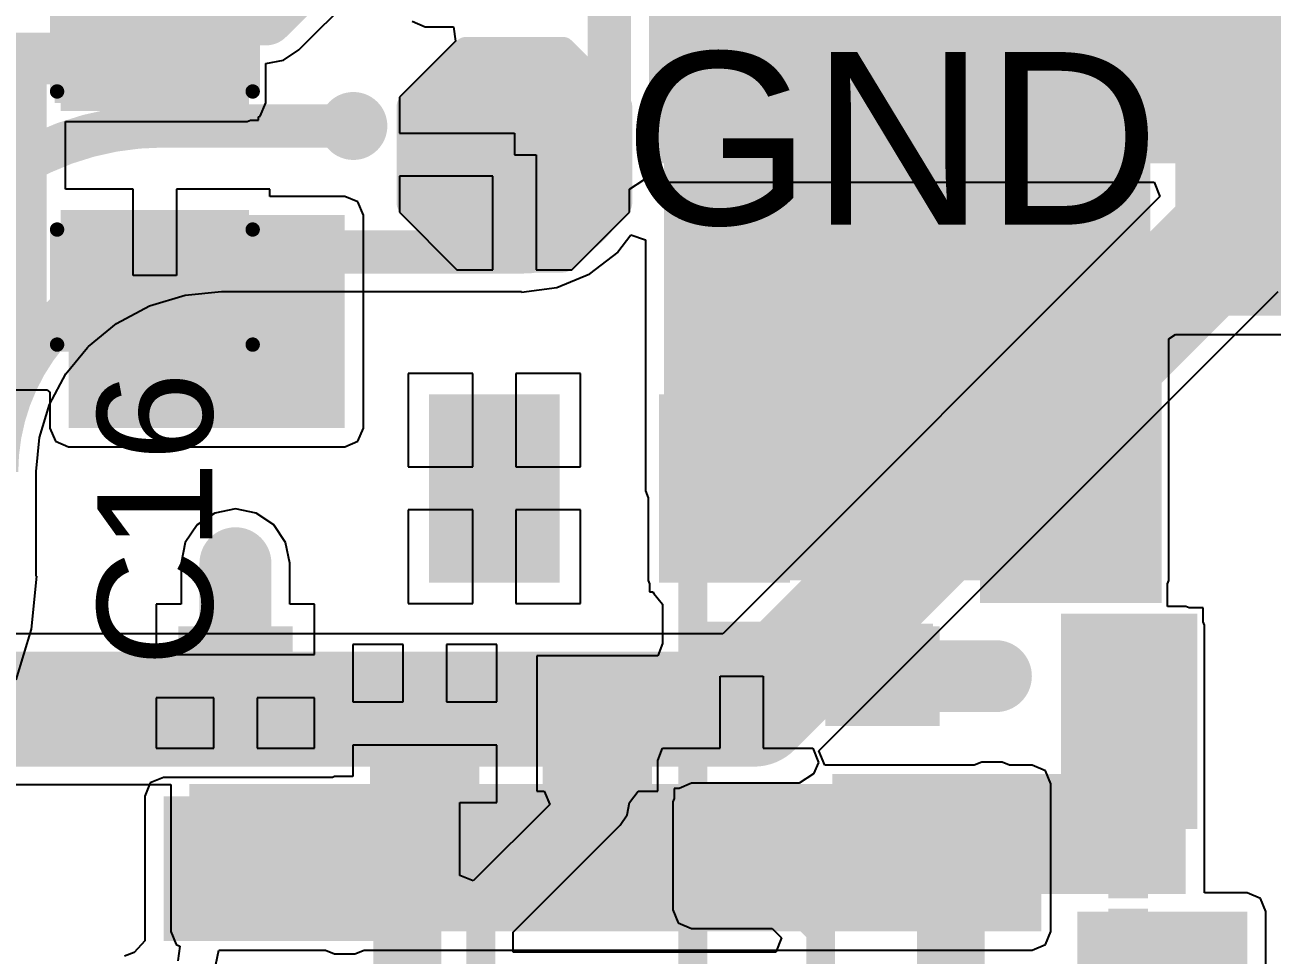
# Model space of a CAD drawing. Header units: millimetres. Extents: x -0.86 to 3.12, y -2.15 to 0.92.
# Drawn here: x 0.8611 to 1.2947, y -1.8283 to -1.5049 of the extents above; entities that cross this region are included whole.
import ezdxf

# ---------------------------------------------------------------- set-up
doc = ezdxf.new("R2010")
doc.units = ezdxf.units.MM
doc.header["$MEASUREMENT"] = 0
for name, color, linetype in [('BottomLayer', 5, 'Continuous'), ('BottomPaste', 16, 'Continuous'), ('BottomSolder', 6, 'Continuous'), ('Mechanical1', 6, 'Continuous'), ('Mechanical2', 216, 'Continuous'), ('TopLayer', 1, 'Continuous'), ('TopOverlay', 2, 'Continuous'), ('TopPaste', 8, 'Continuous'), ('TopSolder', 216, 'Continuous'), ('ViaHoleLayer', 16, 'Continuous')]:
    doc.layers.add(name, color=color, linetype=linetype)
doc.styles.add('Arial', font='', dxfattribs={"height": 0.2})
doc.styles.get('Arial').set_extended_font_data('Arial')

# ---------------------------------------------------------------- blocks, each defined once
blk = doc.blocks.new('C___0805_17')
at = {"layer": 'TopLayer'}
for points in [[(-0.06, 0.03), (-0.02, 0.03), (-0.02, -0.03), (-0.06, -0.03)], [(0.02, 0.03), (0.06, 0.03), (0.06, -0.03), (0.02, -0.03)]]:
    blk.add_hatch(color=1, dxfattribs=at).paths.add_polyline_path(points)
at = {"layer": 'TopPaste'}
for points in [[(-0.06, 0.03), (-0.02, 0.03), (-0.02, -0.03), (-0.06, -0.03)], [(0.02, 0.03), (0.06, 0.03), (0.06, -0.03), (0.02, -0.03)]]:
    blk.add_hatch(color=8, dxfattribs=at).paths.add_polyline_path(points)
at = {"layer": 'TopSolder'}
for points in [[(-0.0627559, 0.0327559), (-0.0172441, 0.0327559), (-0.0172441, -0.0327559), (-0.0627559, -0.0327559)], [(0.0172441, 0.0327559), (0.0627559, 0.0327559), (0.0627559, -0.0327559), (0.0172441, -0.0327559)]]:
    blk.add_hatch(color=216, dxfattribs=at).paths.add_polyline_path(points)
at = {"layer": 'TopOverlay', "const_width": 0.005}
for points in [[(-0.064, 0.034), (-0.024, 0.034)], [(-0.064, 0.034), (-0.064, -0.034)], [(0.024, 0.034), (0.064, 0.034)], [(0.064, 0.034), (0.064, -0.034)], [(-0.064, -0.034), (-0.024, -0.034)], [(0.024, -0.034), (0.064, -0.034)]]:
    blk.add_lwpolyline(points, dxfattribs=at)
at = {"layer": 'TopOverlay', "const_width": 0.0025}
for points in [[(-0.06525, 0.034, 1), (-0.06275, 0.034, 1)], [(-0.06525, 0.034, 1), (-0.06275, 0.034, 1)], [(-0.02525, 0.034, 1), (-0.02275, 0.034, 1)], [(0.02275, 0.034, 1), (0.02525, 0.034, 1)], [(0.06275, 0.034, 1), (0.06525, 0.034, 1)], [(0.06275, 0.034, 1), (0.06525, 0.034, 1)], [(-0.06525, -0.034, 1), (-0.06275, -0.034, 1)], [(-0.06525, -0.034, 1), (-0.06275, -0.034, 1)], [(-0.02525, -0.034, 1), (-0.02275, -0.034, 1)], [(0.02275, -0.034, 1), (0.02525, -0.034, 1)], [(0.06275, -0.034, 1), (0.06525, -0.034, 1)], [(0.06275, -0.034, 1), (0.06525, -0.034, 1)]]:
    blk.add_lwpolyline(points, format="xyb", close=True, dxfattribs=at)
blk = doc.blocks.new('C___0805_B_23')
at = {"layer": 'BottomLayer'}
for points in [[(-0.06, 0.03), (-0.02, 0.03), (-0.02, -0.03), (-0.06, -0.03)], [(0.02, 0.03), (0.06, 0.03), (0.06, -0.03), (0.02, -0.03)]]:
    blk.add_hatch(color=5, dxfattribs=at).paths.add_polyline_path(points)
at = {"layer": 'BottomPaste'}
for points in [[(-0.06, 0.03), (-0.02, 0.03), (-0.02, -0.03), (-0.06, -0.03)], [(0.02, 0.03), (0.06, 0.03), (0.06, -0.03), (0.02, -0.03)]]:
    blk.add_hatch(color=16, dxfattribs=at).paths.add_polyline_path(points)
at = {"layer": 'BottomSolder'}
for points in [[(-0.0627559, 0.0327559), (-0.0172441, 0.0327559), (-0.0172441, -0.0327559), (-0.0627559, -0.0327559)], [(0.0172441, 0.0327559), (0.0627559, 0.0327559), (0.0627559, -0.0327559), (0.0172441, -0.0327559)]]:
    blk.add_hatch(color=6, dxfattribs=at).paths.add_polyline_path(points)
blk = doc.blocks.new('C___0603_B_24')
at = {"layer": 'BottomLayer'}
for points in [[(-0.045, -0.0175), (-0.045, 0.0175), (-0.015, 0.0175), (-0.015, -0.0175)], [(0.015, -0.0175), (0.015, 0.0175), (0.045, 0.0175), (0.045, -0.0175)]]:
    blk.add_hatch(color=5, dxfattribs=at).paths.add_polyline_path(points)
at = {"layer": 'BottomPaste'}
for points in [[(-0.045, -0.0175), (-0.045, 0.0175), (-0.015, 0.0175), (-0.015, -0.0175)], [(0.015, -0.0175), (0.015, 0.0175), (0.045, 0.0175), (0.045, -0.0175)]]:
    blk.add_hatch(color=16, dxfattribs=at).paths.add_polyline_path(points)
at = {"layer": 'BottomSolder'}
for points in [[(-0.0473622, -0.0198622), (-0.0473622, 0.0198622), (-0.0126378, 0.0198622), (-0.0126378, -0.0198622)], [(0.0126378, -0.0198622), (0.0126378, 0.0198622), (0.0473622, 0.0198622), (0.0473622, -0.0198622)]]:
    blk.add_hatch(color=6, dxfattribs=at).paths.add_polyline_path(points)
blk = doc.blocks.new('R___0603_B_58')
at = {"layer": 'BottomLayer'}
for points in [[(-0.0449998, -0.0175), (-0.0449998, 0.0175), (-0.0149998, 0.0175), (-0.0149998, -0.0175)], [(0.0149998, -0.0175), (0.0149998, 0.0175), (0.0449998, 0.0175), (0.0449998, -0.0175)]]:
    blk.add_hatch(color=5, dxfattribs=at).paths.add_polyline_path(points)
at = {"layer": 'BottomPaste'}
for points in [[(-0.0449998, -0.0175), (-0.0449998, 0.0175), (-0.0149998, 0.0175), (-0.0149998, -0.0175)], [(0.0149998, -0.0175), (0.0149998, 0.0175), (0.0449998, 0.0175), (0.0449998, -0.0175)]]:
    blk.add_hatch(color=16, dxfattribs=at).paths.add_polyline_path(points)
at = {"layer": 'BottomSolder'}
for points in [[(-0.0489998, -0.0215), (-0.0489998, 0.0215), (-0.0109998, 0.0215), (-0.0109998, -0.0215)], [(0.0109998, -0.0215), (0.0109998, 0.0215), (0.0489998, 0.0215), (0.0489998, -0.0215)]]:
    blk.add_hatch(color=6, dxfattribs=at).paths.add_polyline_path(points)
blk = doc.blocks.new('R___0603_B_69')
at = {"layer": 'BottomLayer'}
for points in [[(-0.0449999, -0.0175001), (-0.0449999, 0.0174999), (-0.0149999, 0.0174999), (-0.0149999, -0.0175001)], [(0.0149999, -0.0174999), (0.0149999, 0.0175001), (0.0449999, 0.0175001), (0.0449999, -0.0174999)]]:
    blk.add_hatch(color=5, dxfattribs=at).paths.add_polyline_path(points)
at = {"layer": 'BottomPaste'}
for points in [[(-0.0449999, -0.0175001), (-0.0449999, 0.0174999), (-0.0149999, 0.0174999), (-0.0149999, -0.0175001)], [(0.0149999, -0.0174999), (0.0149999, 0.0175001), (0.0449999, 0.0175001), (0.0449999, -0.0174999)]]:
    blk.add_hatch(color=16, dxfattribs=at).paths.add_polyline_path(points)
at = {"layer": 'BottomSolder'}
for points in [[(-0.0489999, -0.0215001), (-0.0489999, 0.0214999), (-0.0109999, 0.0214999), (-0.0109999, -0.0215001)], [(0.0109999, -0.0214999), (0.0109999, 0.0215001), (0.0489999, 0.0215001), (0.0489999, -0.0214999)]]:
    blk.add_hatch(color=6, dxfattribs=at).paths.add_polyline_path(points)
blk = doc.blocks.new('DSN0603_2_B_71')
at = {"layer": 'BottomLayer'}
for points in [[(-0.0118109, 0.0047244), (-0.0039369, 0.0047244), (-0.0039369, -0.0047244), (-0.0118109, -0.0047244)], [(0.0039369, 0.0047244), (0.0118109, 0.0047244), (0.0118109, -0.0047244), (0.0039369, -0.0047244)]]:
    blk.add_hatch(color=5, dxfattribs=at).paths.add_polyline_path(points)
at = {"layer": 'BottomPaste'}
for points in [[(-0.0118109, 0.0047244), (-0.0039369, 0.0047244), (-0.0039369, -0.0047244), (-0.0118109, -0.0047244)], [(0.0039369, 0.0047244), (0.0118109, 0.0047244), (0.0118109, -0.0047244), (0.0039369, -0.0047244)]]:
    blk.add_hatch(color=16, dxfattribs=at).paths.add_polyline_path(points)
at = {"layer": 'BottomSolder'}
for points in [[(-0.0139763, 0.0068898), (-0.0017715, 0.0068898), (-0.0017715, -0.0068898), (-0.0139763, -0.0068898)], [(0.0017715, 0.0068898), (0.0139763, 0.0068898), (0.0139763, -0.0068898), (0.0017715, -0.0068898)]]:
    blk.add_hatch(color=6, dxfattribs=at).paths.add_polyline_path(points)
blk = doc.blocks.new('T__________94')
at = {"layer": 'TopLayer'}
blk.add_hatch(color=1, dxfattribs=at).paths.add_polyline_path([(0.015, 0.03), (-0.015, 0.03), (-0.03, 0.015), (-0.03, -0.015), (-0.015, -0.03), (0.015, -0.03), (0.03, -0.015), (0.03, 0.015)])
at = {"layer": 'TopPaste'}
blk.add_hatch(color=8, dxfattribs=at).paths.add_polyline_path([(0.015, 0.03), (-0.015, 0.03), (-0.03, 0.015), (-0.03, -0.015), (-0.015, -0.03), (0.015, -0.03), (0.03, -0.015), (0.03, 0.015)])
at = {"layer": 'TopSolder'}
blk.add_hatch(color=216, dxfattribs=at).paths.add_polyline_path([(0.017, 0.034), (-0.017, 0.034), (-0.034, 0.017), (-0.034, -0.017), (-0.017, -0.034), (0.017, -0.034), (0.034, -0.017), (0.034, 0.017)])
at = {"layer": 'TopOverlay', "const_width": 0.007874}
for points in [[(-0.037, 0.017), (-0.017, 0.037)], [(0.017, 0.037), (-0.017, 0.037)], [(0.017, 0.037), (-0.017, 0.037)], [(0.037, 0.017), (0.017, 0.037)], [(-0.037, -0.017), (-0.037, 0.017)], [(0.037, -0.017), (0.037, 0.017)], [(-0.017, -0.037), (-0.037, -0.017)], [(0.017, -0.037), (0.037, -0.017)], [(0.017, -0.037), (-0.017, -0.037)], [(0.017, -0.037), (-0.017, -0.037)]]:
    blk.add_lwpolyline(points, dxfattribs=at)
at = {"layer": 'TopOverlay', "const_width": 0.003937}
for points in [[(-0.0189685, 0.037, 1), (-0.0150315, 0.037, 1)], [(-0.0189685, 0.037, 1), (-0.0150315, 0.037, 1)], [(-0.0189685, 0.037, 1), (-0.0150315, 0.037, 1)], [(0.0150315, 0.037, 1), (0.0189685, 0.037, 1)], [(0.0150315, 0.037, 1), (0.0189685, 0.037, 1)], [(0.0150315, 0.037, 1), (0.0189685, 0.037, 1)], [(-0.0389685, 0.017, 1), (-0.0350315, 0.017, 1)], [(-0.0389685, 0.017, 1), (-0.0350315, 0.017, 1)], [(0.0350315, 0.017, 1), (0.0389685, 0.017, 1)], [(0.0350315, 0.017, 1), (0.0389685, 0.017, 1)], [(-0.0389685, -0.017, 1), (-0.0350315, -0.017, 1)], [(-0.0389685, -0.017, 1), (-0.0350315, -0.017, 1)], [(0.0350315, -0.017, 1), (0.0389685, -0.017, 1)], [(0.0350315, -0.017, 1), (0.0389685, -0.017, 1)], [(-0.0189685, -0.037, 1), (-0.0150315, -0.037, 1)], [(-0.0189685, -0.037, 1), (-0.0150315, -0.037, 1)], [(-0.0189685, -0.037, 1), (-0.0150315, -0.037, 1)], [(0.0150315, -0.037, 1), (0.0189685, -0.037, 1)], [(0.0150315, -0.037, 1), (0.0189685, -0.037, 1)], [(0.0150315, -0.037, 1), (0.0189685, -0.037, 1)]]:
    blk.add_lwpolyline(points, format="xyb", close=True, dxfattribs=at)
blk = doc.blocks.new('IND_1206_B_100')
at = {"layer": 'BottomLayer'}
for points in [[(-0.08110235, 0.03582685), (-0.02598425, 0.03582685), (-0.02598425, -0.03582665), (-0.08110235, -0.03582665)], [(0.02598425, 0.03582665), (0.08110235, 0.03582665), (0.08110235, -0.03582685), (0.02598425, -0.03582685)]]:
    blk.add_hatch(color=5, dxfattribs=at).paths.add_polyline_path(points)
at = {"layer": 'BottomPaste'}
for points in [[(-0.08110235, 0.03582685), (-0.02598425, 0.03582685), (-0.02598425, -0.03582665), (-0.08110235, -0.03582665)], [(0.02598425, 0.03582665), (0.08110235, 0.03582665), (0.08110235, -0.03582685), (0.02598425, -0.03582685)]]:
    blk.add_hatch(color=16, dxfattribs=at).paths.add_polyline_path(points)
at = {"layer": 'BottomSolder'}
for points in [[(-0.08510235, 0.03982685), (-0.02198425, 0.03982685), (-0.02198425, -0.03982665), (-0.08510235, -0.03982665)], [(0.02198425, 0.03982665), (0.08510235, 0.03982665), (0.08510235, -0.03982685), (0.02198425, -0.03982685)]]:
    blk.add_hatch(color=6, dxfattribs=at).paths.add_polyline_path(points)
blk = doc.blocks.new('F____0805_B_101')
at = {"layer": 'BottomLayer'}
for points in [[(-0.02362195, -0.03346455), (-0.06299205, -0.03346455), (-0.06299205, 0.03346455), (-0.02362195, 0.03346455)], [(0.06299235, -0.03346445), (0.02362225, -0.03346445), (0.02362225, 0.03346465), (0.06299235, 0.03346465)]]:
    blk.add_hatch(color=5, dxfattribs=at).paths.add_polyline_path(points)
at = {"layer": 'BottomPaste'}
for points in [[(-0.02362195, -0.03346455), (-0.06299205, -0.03346455), (-0.06299205, 0.03346455), (-0.02362195, 0.03346455)], [(0.06299235, -0.03346445), (0.02362225, -0.03346445), (0.02362225, 0.03346465), (0.06299235, 0.03346465)]]:
    blk.add_hatch(color=16, dxfattribs=at).paths.add_polyline_path(points)
at = {"layer": 'BottomSolder'}
for points in [[(-0.01962195000000001, -0.03746455), (-0.06699205, -0.03746455), (-0.06699205, 0.03746455), (-0.01962195, 0.03746455)], [(0.06699235, -0.03746445), (0.01962224999999999, -0.03746445), (0.01962225, 0.03746465), (0.06699235, 0.03746465)]]:
    blk.add_hatch(color=6, dxfattribs=at).paths.add_polyline_path(points)
blk = doc.blocks.new('C___0603_B_120')
at = {"layer": 'BottomLayer'}
for points in [[(-0.0449999, -0.0174999), (-0.0449999, 0.0175001), (-0.0149999, 0.0175001), (-0.0149999, -0.0174999)], [(0.0149999, -0.0175001), (0.0149999, 0.0174999), (0.0449999, 0.0174999), (0.0449999, -0.0175001)]]:
    blk.add_hatch(color=5, dxfattribs=at).paths.add_polyline_path(points)
at = {"layer": 'BottomPaste'}
for points in [[(-0.0449999, -0.0174999), (-0.0449999, 0.0175001), (-0.0149999, 0.0175001), (-0.0149999, -0.0174999)], [(0.0149999, -0.0175001), (0.0149999, 0.0174999), (0.0449999, 0.0174999), (0.0449999, -0.0175001)]]:
    blk.add_hatch(color=16, dxfattribs=at).paths.add_polyline_path(points)
at = {"layer": 'BottomSolder'}
for points in [[(-0.0473621, -0.0198621), (-0.0473621, 0.0198623), (-0.0126377, 0.0198623), (-0.0126377, -0.0198621)], [(0.0126377, -0.0198623), (0.0126377, 0.0198621), (0.0473621, 0.0198621), (0.0473621, -0.0198623)]]:
    blk.add_hatch(color=6, dxfattribs=at).paths.add_polyline_path(points)

msp = doc.modelspace()

# ---------------------------------------------------------------- hatches: boundary and pattern name
at = {"layer": 'BottomLayer'}
for points in [[(1.0842784, -1.6980467), (1.2522942, -1.6980467), (1.2522942, -1.4024417), (1.0842784, -1.4024417)], [(1.2610512, -1.5530467), (1.724394, -1.5530467), (1.724394, -1.5107875), (1.2610512, -1.5107875)], [(1.2610512, -1.606), (1.39, -1.606), (1.39, -1.5107876), (1.2610512, -1.5107876)], [(1.0832784, -1.6668734), (1.2522942, -1.6668734), (1.2522942, -1.5170468), (1.0832784, -1.5170468)], [(1.0927783, -1.7440468), (1.1767783, -1.7440468), (1.1767783, -1.7130468), (1.0927783, -1.7130468)], [(1.2252863, -1.8057711), (1.2646565, -1.8057711), (1.2646565, -1.7135821), (1.2252863, -1.7135821)], [(1.1417784, -1.8070467), (1.2522996, -1.8070467), (1.2522996, -1.7653005), (1.1417784, -1.7653005)], [(0.9092784, -1.8233432), (1.0058214, -1.8233432), (1.0058214, -1.7730468), (0.9092784, -1.7730468)], [(1.1554884, -1.8199795), (1.214483, -1.8199795), (1.214483, -1.7724303), (1.1554884, -1.7724303)], [(1.0927785, -1.812513), (1.1302449, -1.812513), (1.1302449, -1.7750466), (1.0927785, -1.7750466)], [(1.1417784, -1.8070467), (1.2646564, -1.8070467), (1.2646564, -1.7740467), (1.1417784, -1.7740467)], [(1.1711766, -1.8805434), (1.1947986, -1.8805434), (1.1947986, -1.7750468), (1.1711766, -1.7750468)], [(0.9821995, -1.8805427), (1.0058215, -1.8805427), (1.0058215, -1.7980467), (0.9821995, -1.7980467)], [(1.2270174, -1.9187319), (1.286012, -1.9187319), (1.286012, -1.8131769), (1.2270174, -1.8131769)]]:
    msp.add_hatch(color=5, dxfattribs=at).paths.add_polyline_path(points)
h = msp.add_hatch(color=5, dxfattribs=at)
edge = h.paths.add_edge_path()
edge.add_arc((0.9752784, -1.5400467), 0.011811, 0, 360)
h = msp.add_hatch(color=5, dxfattribs=at)
edge = h.paths.add_edge_path()
edge.add_arc((1.2782784, -1.5790467), 0.011811, 0, 360)
h = msp.add_hatch(color=5, dxfattribs=at)
edge = h.paths.add_edge_path()
edge.add_arc((0.9552783, -1.6091786), 0.011811, 0, 360)
h = msp.add_hatch(color=5, dxfattribs=at)
edge = h.paths.add_edge_path()
edge.add_arc((0.9112784, -1.6330467), 0.011811, 0, 360)
h = msp.add_hatch(color=5, dxfattribs=at)
edge = h.paths.add_edge_path()
edge.add_arc((0.9342784, -1.6920532), 0.011811, 0, 360)
h = msp.add_hatch(color=5, dxfattribs=at)
edge = h.paths.add_edge_path()
edge.add_arc((1.1986573, -1.7313209), 0.011811, 0, 360)
h = msp.add_hatch(color=5, dxfattribs=at)
edge = h.paths.add_edge_path()
edge.add_arc((1.1972784, -1.7790467), 0.011811, 0, 360)
h = msp.add_hatch(color=5, dxfattribs=at)
edge = h.paths.add_edge_path()
edge.add_arc((0.9722784, -1.7840467), 0.011811, 0, 360)
h = msp.add_hatch(color=5, dxfattribs=at)
edge = h.paths.add_edge_path()
edge.add_arc((1.1972784, -1.8050467), 0.011811, 0, 360)
h = msp.add_hatch(color=5, dxfattribs=at)
edge = h.paths.add_edge_path()
edge.add_arc((0.9722784, -1.8100467), 0.011811, 0, 360)
at = {"layer": 'TopLayer'}
for points in [[(1.0780804, -1.5530467), (1.1212198, -1.5530467), (1.1212198, -1.1860465), (1.0780804, -1.1860465)], [(0.8713965, -1.5320467), (0.9383257, -1.5320467), (0.9383257, -1.2498421), (0.8713965, -1.2498421)], [(1.0780804, -1.5530467), (1.6442784, -1.5530467), (1.6442784, -1.4990467), (1.0780804, -1.4990467)], [(0.7724201, -1.5255467), (0.9362783, -1.5255467), (0.9362783, -1.5075467), (0.7724201, -1.5075467)], [(0.8552784, -1.6253078), (0.8686628, -1.6253078), (0.8686628, -1.5075468), (0.8552784, -1.5075468)], [(0.8762784, -1.6450467), (0.9722784, -1.6450467), (0.9722784, -1.5710467), (0.8762784, -1.5710467)], [(0.8071716, -1.6253078), (0.8682784, -1.6253078), (0.8682784, -1.5980468), (0.8071716, -1.5980468)], [(0.9182784, -1.8200467), (1.2112784, -1.8200467), (1.2112784, -1.7688005), (0.9182784, -1.7688005)]]:
    msp.add_hatch(color=1, dxfattribs=at).paths.add_polyline_path(points)
h = msp.add_hatch(color=1, dxfattribs=at)
edge = h.paths.add_edge_path()
edge.add_arc((0.9752784, -1.5400467), 0.011811, 0, 360)
h = msp.add_hatch(color=1, dxfattribs=at)
edge = h.paths.add_edge_path()
edge.add_arc((1.2782784, -1.5790467), 0.011811, 0, 360)
h = msp.add_hatch(color=1, dxfattribs=at)
edge = h.paths.add_edge_path()
edge.add_arc((0.9552783, -1.6091786), 0.011811, 0, 360)
h = msp.add_hatch(color=1, dxfattribs=at)
edge = h.paths.add_edge_path()
edge.add_arc((0.9112784, -1.6330467), 0.011811, 0, 360)
h = msp.add_hatch(color=1, dxfattribs=at)
edge = h.paths.add_edge_path()
edge.add_arc((0.9342784, -1.6920532), 0.011811, 0, 360)
h = msp.add_hatch(color=1, dxfattribs=at)
edge = h.paths.add_edge_path()
edge.add_arc((1.1986573, -1.7313209), 0.011811, 0, 360)
h = msp.add_hatch(color=1, dxfattribs=at)
edge = h.paths.add_edge_path()
edge.add_arc((1.1972784, -1.7790467), 0.011811, 0, 360)
h = msp.add_hatch(color=1, dxfattribs=at)
edge = h.paths.add_edge_path()
edge.add_arc((0.9722784, -1.7840467), 0.011811, 0, 360)
h = msp.add_hatch(color=1, dxfattribs=at)
edge = h.paths.add_edge_path()
edge.add_arc((1.1972784, -1.8050467), 0.011811, 0, 360)
h = msp.add_hatch(color=1, dxfattribs=at)
edge = h.paths.add_edge_path()
edge.add_arc((0.9722784, -1.8100467), 0.011811, 0, 360)
at = {"layer": 'ViaHoleLayer'}
h = msp.add_hatch(color=16, dxfattribs=at)
edge = h.paths.add_edge_path()
edge.add_arc((0.9752784, -1.5400467), 0.0059055, 0, 360)
h = msp.add_hatch(color=16, dxfattribs=at)
edge = h.paths.add_edge_path()
edge.add_arc((1.2782784, -1.5790467), 0.0059055, 0, 360)
h = msp.add_hatch(color=16, dxfattribs=at)
edge = h.paths.add_edge_path()
edge.add_arc((0.9552783, -1.6091786), 0.0059055, 0, 360)
h = msp.add_hatch(color=16, dxfattribs=at)
edge = h.paths.add_edge_path()
edge.add_arc((0.9112784, -1.6330467), 0.0059055, 0, 360)
h = msp.add_hatch(color=16, dxfattribs=at)
edge = h.paths.add_edge_path()
edge.add_arc((0.9342784, -1.6920532), 0.0059055, 0, 360)
h = msp.add_hatch(color=16, dxfattribs=at)
edge = h.paths.add_edge_path()
edge.add_arc((1.1986573, -1.7313209), 0.0059055, 0, 360)
h = msp.add_hatch(color=16, dxfattribs=at)
edge = h.paths.add_edge_path()
edge.add_arc((1.1972784, -1.7790467), 0.0059055, 0, 360)
h = msp.add_hatch(color=16, dxfattribs=at)
edge = h.paths.add_edge_path()
edge.add_arc((0.9722784, -1.7840467), 0.0059055, 0, 360)
h = msp.add_hatch(color=16, dxfattribs=at)
edge = h.paths.add_edge_path()
edge.add_arc((1.1972784, -1.8050467), 0.0059055, 0, 360)
h = msp.add_hatch(color=16, dxfattribs=at)
edge = h.paths.add_edge_path()
edge.add_arc((0.9722784, -1.8100467), 0.0059055, 0, 360)

# ---------------------------------------------------------------- linework, layer by layer
at = {"layer": 'BottomLayer'}
for p, q in [((1.0672215, -1.5838172), (1.071784, -1.5778713)), ((1.071784, -1.5778713), (1.076784, -1.5795686)), ((1.076784, -1.5795686), (1.076784, -1.6668734)), ((1.0574595, -1.5914181), (1.0672839, -1.5838796)), ((1.0672839, -1.5838796), (1.0672215, -1.5838172)), ((1.0460187, -1.596157), (1.0574595, -1.5914181)), ((0.9044281, -1.6025877), (0.916846, -1.5988207)), ((0.916846, -1.5988207), (0.9294801, -1.5975764)), ((0.9294801, -1.5975764), (0.9297602, -1.5976321)), ((0.9297602, -1.5976321), (1.0337413, -1.5976321)), ((1.0337413, -1.5977734), (1.0460187, -1.596157)), ((1.0337413, -1.5976321), (1.0337413, -1.5977734)), ((0.8929837, -1.6087048), (0.9044281, -1.6025877)), ((0.8831701, -1.6167587), (0.8929837, -1.6087048)), ((1.2587886, -1.6140063), (1.2610513, -1.6124944)), ((1.2610513, -1.6124944), (1.39, -1.6124944)), ((0.8753319, -1.6262592), (0.8828398, -1.6171108)), ((0.8828398, -1.6171108), (0.8830115, -1.6169961)), ((0.8830115, -1.6169961), (0.8831701, -1.6167587)), ((1.2587886, -1.6980467), (1.2587886, -1.6140063)), ((0.8696572, -1.6368759), (0.8753319, -1.6262592)), ((1.0167784, -1.6260467), (0.9942784, -1.6260467)), ((0.9942784, -1.6260467), (0.9942784, -1.6585467)), ((1.0167784, -1.6585467), (1.0167784, -1.6260467)), ((1.0542784, -1.6260467), (1.0317784, -1.6260467)), ((1.0317784, -1.6260467), (1.0317784, -1.6585467)), ((1.0542784, -1.6585467), (1.0542784, -1.6260467)), ((0.8661627, -1.6483958), (0.8696572, -1.6368759)), ((0.8650026, -1.6601736), (0.8661627, -1.6483958)), ((0.8650429, -1.660376), (0.8650026, -1.6601736)), ((0.8650429, -1.6965759), (0.8650429, -1.660376)), ((0.9942784, -1.6585467), (1.0167784, -1.6585467)), ((1.0317784, -1.6585467), (1.0542784, -1.6585467)), ((1.076784, -1.6668734), (1.077784, -1.6692876)), ((0.9342784, -1.6731908), (0.9270601, -1.6746266)), ((0.9414967, -1.6746266), (0.9342784, -1.6731908)), ((1.0167784, -1.6735467), (0.9942784, -1.6735467)), ((0.9942784, -1.6735467), (0.9942784, -1.7060467)), ((1.0167784, -1.7060467), (1.0167784, -1.6735467)), ((1.0542784, -1.6735467), (1.0317784, -1.6735467)), ((1.0317784, -1.6735467), (1.0317784, -1.7060467)), ((1.0542784, -1.7060467), (1.0542784, -1.6735467)), ((1.077784, -1.6692876), (1.077784, -1.6980467)), ((0.9270601, -1.6746266), (0.9209407, -1.6787155)), ((0.9476161, -1.6787155), (0.9414967, -1.6746266)), ((0.9209407, -1.6787155), (0.9168518, -1.6848349)), ((0.951705, -1.6848349), (0.9476161, -1.6787155)), ((0.9168518, -1.6848349), (0.915416, -1.6920532)), ((0.9531408, -1.6920532), (0.951705, -1.6848349)), ((0.915416, -1.6920532), (0.915416, -1.7063209)), ((0.9531408, -1.7063209), (0.9531408, -1.6920532)), ((0.8634222, -1.7149499), (0.8652319, -1.6965759)), ((0.8652319, -1.6965759), (0.8650429, -1.6965759)), ((1.077784, -1.6980467), (1.0782784, -1.6992403)), ((1.0782784, -1.6992403), (1.0782784, -1.7020467)), ((1.2582941, -1.6992405), (1.2587886, -1.6980467)), ((1.2582941, -1.7070877), (1.2582941, -1.6992405)), ((1.0782784, -1.7020467), (1.0794409, -1.7020467)), ((1.0794409, -1.7020467), (1.0796862, -1.7026389)), ((1.0796862, -1.7026389), (1.0827782, -1.7063209)), ((0.915416, -1.7063209), (0.9067784, -1.7063209)), ((0.9067784, -1.7063209), (0.9067784, -1.7238207)), ((0.9617784, -1.7063209), (0.9531408, -1.7063209)), ((0.9617784, -1.7238207), (0.9617784, -1.7063209)), ((0.9942784, -1.7060467), (1.0167784, -1.7060467)), ((1.0317784, -1.7060467), (1.0542784, -1.7060467)), ((1.0827782, -1.7063209), (1.0827783, -1.7089198)), ((1.2646565, -1.7070877), (1.2582941, -1.7070877)), ((1.2658503, -1.7075822), (1.2646565, -1.7070877)), ((1.2706564, -1.7075822), (1.2658503, -1.7075822)), ((1.2706564, -1.7123883), (1.2706564, -1.7075822)), ((1.0827783, -1.7089198), (1.0827783, -1.7199946)), ((1.2711509, -1.7135821), (1.2706564, -1.7123883)), ((0.8580627, -1.7326178), (0.8634222, -1.7149499)), ((1.2711509, -1.7740467), (1.2711509, -1.7135821)), ((0.9926024, -1.7203004), (0.9751026, -1.7203004)), ((0.9751026, -1.7203004), (0.9751026, -1.7403002)), ((0.9926024, -1.7403002), (0.9926024, -1.7203004)), ((1.0251026, -1.7203004), (1.0076024, -1.7203004)), ((1.0076024, -1.7203004), (1.0076024, -1.7403002)), ((1.0251026, -1.7403002), (1.0251026, -1.7203004)), ((1.0827783, -1.7199946), (1.0811021, -1.7243003)), ((0.9067784, -1.7238207), (0.9342784, -1.7238207)), ((0.9342784, -1.7238207), (0.9617784, -1.7238207)), ((1.0777782, -1.7243004), (1.0391022, -1.7243004)), ((1.0391022, -1.7243004), (1.0391022, -1.7713004)), ((1.0811021, -1.7243003), (1.0777782, -1.7243004)), ((1.1027783, -1.7563209), (1.1027783, -1.7313209)), ((1.1027783, -1.7313209), (1.1177783, -1.7313209)), ((1.1177783, -1.7313209), (1.1177783, -1.7563209)), ((0.9267784, -1.7388207), (0.9067784, -1.7388207)), ((0.9067784, -1.7388207), (0.9067784, -1.7563209)), ((0.9267784, -1.7563209), (0.9267784, -1.7388207)), ((0.9617784, -1.7388207), (0.9417784, -1.7388207)), ((0.9417784, -1.7388207), (0.9417784, -1.7563209)), ((0.9617784, -1.7563209), (0.9617784, -1.7388207)), ((0.9751026, -1.7403002), (0.9926024, -1.7403002)), ((1.0076024, -1.7403002), (1.0251026, -1.7403002)), ((1.0001024, -1.7553002), (0.9751026, -1.7553002)), ((0.9751026, -1.7553002), (0.9751026, -1.7662357)), ((1.0251026, -1.7553002), (1.0001024, -1.7553002)), ((1.0251026, -1.7753004), (1.0251026, -1.7553002)), ((0.9067784, -1.7563209), (0.9267784, -1.7563209)), ((0.9417784, -1.7563209), (0.9617784, -1.7563209)), ((1.0811022, -1.7606267), (1.0827784, -1.756321)), ((1.0827784, -1.756321), (1.0861023, -1.7563209)), ((1.0861023, -1.7563209), (1.1027783, -1.7563209)), ((1.1177783, -1.7563209), (1.1350406, -1.7563209)), ((1.1350406, -1.7563209), (1.1369324, -1.7613209)), ((1.0811022, -1.7713004), (1.0811022, -1.7606267)), ((1.1369324, -1.7613209), (1.135284, -1.7653003)), ((0.9046862, -1.7684545), (0.902784, -1.7730467)), ((0.9092784, -1.7665523), (0.9046862, -1.7684545)), ((0.9679713, -1.7665523), (0.9092784, -1.7665523)), ((0.9687356, -1.7662357), (0.9679713, -1.7665523)), ((0.9751026, -1.7662357), (0.9687356, -1.7662357)), ((1.0927785, -1.7685522), (1.0885091, -1.7703207)), ((1.130245, -1.7685522), (1.0927785, -1.7685522)), ((1.1302839, -1.7685683), (1.130245, -1.7685522)), ((1.135284, -1.7653003), (1.1302839, -1.7685683)), ((0.902784, -1.7730467), (0.902784, -1.8233431)), ((1.0391022, -1.7713004), (1.0416307, -1.7713004)), ((1.0416307, -1.7713004), (1.0435441, -1.7759198)), ((1.0713178, -1.775223), (1.0742528, -1.7713004)), ((1.0742528, -1.7713004), (1.0811022, -1.7713004)), ((1.0885091, -1.7703207), (1.0867785, -1.7703207)), ((1.0867785, -1.7703207), (1.0867785, -1.773853)), ((1.0123159, -1.8006151), (1.0123159, -1.7753004)), ((1.0123159, -1.7753004), (1.0251026, -1.7753004)), ((1.0435441, -1.7759198), (1.0169353, -1.8025286)), ((1.070464, -1.7795149), (1.0713178, -1.775223)), ((1.0867785, -1.773853), (1.0862841, -1.7750466)), ((1.0862841, -1.7750466), (1.0862841, -1.812513)), ((1.2711509, -1.8066825), (1.2711509, -1.7740467)), ((1.0680328, -1.7831535), (1.070464, -1.7795149)), ((1.0308164, -1.8203699), (1.0680325, -1.7831537)), ((1.0680325, -1.7831537), (1.0680328, -1.7831535)), ((1.0169353, -1.8025286), (1.0123159, -1.8006151)), ((1.2860121, -1.8066825), (1.2711509, -1.8066825)), ((1.2906043, -1.8085847), (1.2860121, -1.8066825)), ((1.2925065, -1.8131769), (1.2906043, -1.8085847)), ((1.0862841, -1.812513), (1.0881863, -1.8171052)), ((1.2925065, -1.9187319), (1.2925065, -1.8131769)), ((1.0308164, -1.827299), (1.0308164, -1.8203699)), ((1.0881863, -1.8171052), (1.0927785, -1.8190074)), ((1.0927785, -1.8190074), (1.1208781, -1.8190074)), ((1.1208781, -1.8190074), (1.1241696, -1.8222989)), ((0.902784, -1.8233431), (0.8990257, -1.8273355)), ((1.1241696, -1.8222989), (1.1220985, -1.8272989)), ((0.8990257, -1.8273355), (0.8957154, -1.8287067)), ((1.0470657, -1.827299), (1.0308164, -1.827299)), ((1.0708767, -1.8272988), (1.0470657, -1.8272988)), ((1.0470657, -1.8272988), (1.0470657, -1.827299)), ((1.0708767, -1.8272989), (1.0708767, -1.8272988)), ((1.0864362, -1.8272989), (1.0708767, -1.8272989)), ((1.1102472, -1.8272988), (1.0864362, -1.8272988)), ((1.0864362, -1.8272988), (1.0864362, -1.8272989)), ((1.1102472, -1.8272989), (1.1102472, -1.8272988)), ((1.1220985, -1.8272989), (1.1102472, -1.8272989))]:
    msp.add_line(p, q, dxfattribs=at)
for points, const_width in [([(1.0642784, -1.5575639), (1.0642784, -1.393811)], 0.015), ([(0.9091105, -1.5400467), (0.9752784, -1.5400467)], 0.015), ([(0.9297602, -1.5838676), (1.0337413, -1.5838676)], 0.015), ([(0.9342784, -1.7313209), (0.9342784, -1.6920532)], 0.025), ([(1.1592784, -1.7313208), (1.1986572, -1.7313208)], 0.025), ([(1.1986572, -1.7313208), (1.1986573, -1.7313209)], 0.015), ([(1.0601022, -1.7752229), (1.0601022, -1.7490467)], 0.01), ([(1.0196009, -1.8157242), (1.0601022, -1.7752229)], 0.01), ([(1.1102785, -1.7900466), (1.1127785, -1.7900466)], 0.01), ([(1.1127785, -1.7900466), (1.1227785, -1.8000466)], 0.01), ([(1.1227785, -1.8050466), (1.1227785, -1.8000466)], 0.01), ([(1.1227785, -1.8050466), (1.1377114, -1.8199795)], 0.01), ([(1.0196009, -1.856921), (1.0196009, -1.8157242)], 0.01), ([(1.1377114, -1.8569212), (1.1377114, -1.8199795)], 0.01)]:
    msp.add_lwpolyline(points, dxfattribs=dict(at, const_width=const_width))
at = {"layer": 'BottomLayer', "const_width": 0.015}
for points in [[(0.8383998, -1.569336, -0.198912367379658), (0.9091105, -1.5400467)], [(1.0642784, -1.5575639, -0.198912367379658), (1.057451, -1.5740467)], [(1.057451, -1.5740467, -0.198912367379658), (1.0337413, -1.5838676)], [(0.8732785, -1.6072631, -0.198912367379658), (0.9297602, -1.5838676)], [(0.8512784, -1.660376, -0.198912367379658), (0.8732785, -1.6072631)]]:
    msp.add_lwpolyline(points, format="xyb", dxfattribs=at)
at = {"layer": 'BottomLayer'}
for points, const_width in [([(0.9053605, -1.5400467, 1), (0.9128605, -1.5400467, 1)], 0.0075), ([(0.9053605, -1.5400467, 1), (0.9128605, -1.5400467, 1)], 0.0075), ([(0.9715284, -1.5400467, 1), (0.9790284, -1.5400467, 1)], 0.0075), ([(1.0605284, -1.5575639, 1), (1.0680284, -1.5575639, 1)], 0.0075), ([(1.0605284, -1.5575639, 1), (1.0680284, -1.5575639, 1)], 0.0075), ([(1.053701, -1.5740467, 1), (1.061201, -1.5740467, 1)], 0.0075), ([(1.053701, -1.5740467, 1), (1.061201, -1.5740467, 1)], 0.0075), ([(0.9260102, -1.5838676, 1), (0.9335102, -1.5838676, 1)], 0.0075), ([(0.9260102, -1.5838676, 1), (0.9335102, -1.5838676, 1)], 0.0075), ([(1.0299913, -1.5838676, 1), (1.0374913, -1.5838676, 1)], 0.0075), ([(1.0299913, -1.5838676, 1), (1.0374913, -1.5838676, 1)], 0.0075), ([(0.8695285, -1.6072631, 1), (0.8770285, -1.6072631, 1)], 0.0075), ([(0.8695285, -1.6072631, 1), (0.8770285, -1.6072631, 1)], 0.0075), ([(0.9280284, -1.6920532, 1), (0.9405284, -1.6920532, 1)], 0.0125), ([(0.9280284, -1.7313209, 1), (0.9405284, -1.7313209, 1)], 0.0125), ([(1.1530284, -1.7313208, 1), (1.1655284, -1.7313208, 1)], 0.0125), ([(1.1924072, -1.7313208, 1), (1.2049072, -1.7313208, 1)], 0.0125), ([(1.1949072, -1.7313208, 1), (1.2024072, -1.7313208, 1)], 0.0075), ([(1.1949073, -1.7313209, 1), (1.2024073, -1.7313209, 1)], 0.0075), ([(1.0576022, -1.7490467, 1), (1.0626022, -1.7490467, 1)], 0.005), ([(1.0576022, -1.7752229, 1), (1.0626022, -1.7752229, 1)], 0.005), ([(1.0576022, -1.7752229, 1), (1.0626022, -1.7752229, 1)], 0.005), ([(1.1077785, -1.7900466, 1), (1.1127785, -1.7900466, 1)], 0.005), ([(1.1102785, -1.7900466, 1), (1.1152785, -1.7900466, 1)], 0.005), ([(1.1102785, -1.7900466, 1), (1.1152785, -1.7900466, 1)], 0.005), ([(1.1202785, -1.8000466, 1), (1.1252785, -1.8000466, 1)], 0.005), ([(1.1202785, -1.8000466, 1), (1.1252785, -1.8000466, 1)], 0.005), ([(1.1202785, -1.8050466, 1), (1.1252785, -1.8050466, 1)], 0.005), ([(1.1202785, -1.8050466, 1), (1.1252785, -1.8050466, 1)], 0.005), ([(1.0171009, -1.8157242, 1), (1.0221009, -1.8157242, 1)], 0.005), ([(1.0171009, -1.8157242, 1), (1.0221009, -1.8157242, 1)], 0.005), ([(1.1352114, -1.8199795, 1), (1.1402114, -1.8199795, 1)], 0.005), ([(1.1352114, -1.8199795, 1), (1.1402114, -1.8199795, 1)], 0.005)]:
    msp.add_lwpolyline(points, format="xyb", close=True, dxfattribs=dict(at, const_width=const_width))
at = {"layer": 'Mechanical1', "const_width": 0.01}
msp.add_lwpolyline([(1.0932783, -2.0998527), (1.0932785, 0.569476)], dxfattribs=at)
msp.add_lwpolyline([(0.0408131, 0.0155972, -3.064050539179198), (0.0296403, -1.5298955)], format="xyb", dxfattribs=at)
at = {"layer": 'Mechanical2', "const_width": 0.01}
msp.add_lwpolyline([(1.9986701, 0.2156704, -1.122171366645898), (-0.011594, -1.5132862)], format="xyb", dxfattribs=at)
at = {"layer": 'TopLayer'}
for p, q in [((0.9563138, -1.5135821), (0.9748138, -1.4950821)), ((0.9956862, -1.5036389), (1.0002784, -1.5055411)), ((1.0002784, -1.5055411), (1.0100847, -1.5055411)), ((1.0100847, -1.5055411), (1.010784, -1.5105411)), ((1.010784, -1.5105411), (0.9912784, -1.5300467)), ((0.9448201, -1.5183519), (0.9510213, -1.5171184)), ((0.9510213, -1.5171184), (0.9563138, -1.5135821)), ((0.9448201, -1.5320467), (0.9448201, -1.5183519)), ((0.9912784, -1.5300467), (0.9912784, -1.5425468)), ((0.9429179, -1.5366389), (0.9448201, -1.5320467)), ((0.8751572, -1.5620467), (0.8751572, -1.5385411)), ((0.8751572, -1.5385411), (0.9383257, -1.5385411)), ((0.9383257, -1.5385411), (0.9395193, -1.5380467)), ((0.9395193, -1.5380467), (0.9422784, -1.5380467)), ((0.9422784, -1.5369038), (0.9429179, -1.5366389)), ((0.9422784, -1.5380467), (0.9422784, -1.5369038)), ((0.9912784, -1.5425468), (1.0312785, -1.5425468)), ((1.0312785, -1.5425468), (1.0312785, -1.5500468)), ((1.0312785, -1.5500468), (1.0387785, -1.5500468)), ((1.0387785, -1.5500468), (1.0387785, -1.5900467)), ((1.0237785, -1.5575468), (0.9912784, -1.5575468)), ((0.9912784, -1.5575468), (0.9912784, -1.5700467)), ((1.0237785, -1.5900467), (1.0237785, -1.5575468)), ((1.0712784, -1.561962), (1.0762785, -1.5587947)), ((1.0762785, -1.5587947), (1.0780804, -1.5595411)), ((1.0780804, -1.5595411), (1.253626, -1.5595411)), ((1.253626, -1.5595411), (1.2556971, -1.5645411)), ((0.8987783, -1.5620467), (0.8751572, -1.5620467)), ((0.8987783, -1.5920468), (0.8987783, -1.5620467)), ((0.9462784, -1.5620467), (0.9137783, -1.5620467)), ((0.9137783, -1.5620467), (0.9137783, -1.5920468)), ((0.9462784, -1.5645523), (0.9462784, -1.5620467)), ((0.9722784, -1.5645523), (0.9462784, -1.5645523)), ((0.9768706, -1.5664545), (0.9722784, -1.5645523)), ((1.0712784, -1.5700467), (1.0712784, -1.561962)), ((1.2556971, -1.5645411), (1.1036763, -1.7165618)), ((0.9787728, -1.5710467), (0.9768706, -1.5664545)), ((0.9787728, -1.6450467), (0.9787728, -1.5710467)), ((0.9912784, -1.5700467), (1.0112784, -1.5900467)), ((1.0512784, -1.5900467), (1.0712784, -1.5700467)), ((1.0112784, -1.5900467), (1.0237785, -1.5900467)), ((1.0387785, -1.5900467), (1.0512784, -1.5900467)), ((0.9137783, -1.5920468), (0.8987783, -1.5920468)), ((1.1371061, -1.757306), (1.2968218, -1.5975902)), ((0.8397396, -1.6318022), (0.8686627, -1.6318022)), ((0.8686627, -1.6318022), (0.869784, -1.6325514)), ((0.869784, -1.6325514), (0.869784, -1.6450467)), ((0.869784, -1.6450467), (0.8716862, -1.6496389)), ((0.9768706, -1.6496389), (0.9787728, -1.6450467)), ((0.8716862, -1.6496389), (0.8762784, -1.6515411)), ((0.8762784, -1.6515411), (0.9722784, -1.6515411)), ((0.9722784, -1.6515411), (0.9768706, -1.6496389)), ((1.1036763, -1.7165618), (0.8057784, -1.7165618)), ((1.1391772, -1.762306), (1.1371061, -1.757306)), ((1.1911517, -1.762306), (1.1391772, -1.762306)), ((1.1937356, -1.7612357), (1.1911517, -1.762306)), ((1.2008212, -1.7612357), (1.1937356, -1.7612357)), ((1.2034051, -1.762306), (1.2008212, -1.7612357)), ((1.2112784, -1.762306), (1.2034051, -1.762306)), ((1.2158706, -1.7642082), (1.2112784, -1.762306)), ((1.2177728, -1.7688004), (1.2158706, -1.7642082)), ((1.2177728, -1.8200467), (1.2177728, -1.7688004)), ((0.6484096, -1.7690106), (0.911784, -1.7690106)), ((0.911784, -1.7690106), (0.911784, -1.8200467)), ((0.911784, -1.8200467), (0.9136862, -1.8246389)), ((1.2158706, -1.8246389), (1.2177728, -1.8200467)), ((0.9136862, -1.8246389), (0.9149091, -1.8251454)), ((0.9149091, -1.8251454), (0.9142334, -1.8302776)), ((1.2112784, -1.8265411), (1.2158706, -1.8246389)), ((0.9274774, -1.8315411), (0.928472, -1.8265411)), ((0.928472, -1.8265411), (0.9655571, -1.8265411)), ((0.9655571, -1.8265411), (0.9687356, -1.8278577)), ((0.9687356, -1.8278577), (0.9758212, -1.8278577)), ((0.9758212, -1.8278577), (0.9789997, -1.8265411)), ((0.9789997, -1.8265411), (1.2112784, -1.8265411))]:
    msp.add_line(p, q, dxfattribs=at)
for points, const_width in [([(0.9447784, -1.5020467), (0.9632784, -1.4835467)], 0.02), ([(0.9062784, -1.5120467), (0.9162784, -1.5020467)], 0.02), ([(0.9162784, -1.5020467), (0.9447784, -1.5020467)], 0.02), ([(0.9062784, -1.5120467), (0.9068729, -1.5126412)], 0.02), ([(1.1145389, -1.7427862), (1.2782784, -1.5790467)], 0.04), ([(0.6484096, -1.7427862), (1.1145389, -1.7427862)], 0.04)]:
    msp.add_lwpolyline(points, dxfattribs=dict(at, const_width=const_width))
for points, const_width in [([(0.9112784, -1.5020467, 1), (0.9212784, -1.5020467, 1)], 0.01), ([(0.9112784, -1.5020467, 1), (0.9212784, -1.5020467, 1)], 0.01), ([(0.9397784, -1.5020467, 1), (0.9497784, -1.5020467, 1)], 0.01), ([(0.9397784, -1.5020467, 1), (0.9497784, -1.5020467, 1)], 0.01), ([(0.9012784, -1.5120467, 1), (0.9112784, -1.5120467, 1)], 0.01), ([(0.9012784, -1.5120467, 1), (0.9112784, -1.5120467, 1)], 0.01), ([(0.9018729, -1.5126412, 1), (0.9118729, -1.5126412, 1)], 0.01), ([(1.2682784, -1.5790467, 1), (1.2882784, -1.5790467, 1)], 0.02), ([(1.1045389, -1.7427862, 1), (1.1245389, -1.7427862, 1)], 0.02), ([(1.1045389, -1.7427862, 1), (1.1245389, -1.7427862, 1)], 0.02)]:
    msp.add_lwpolyline(points, format="xyb", close=True, dxfattribs=dict(at, const_width=const_width))

# ---------------------------------------------------------------- block references
for name, p, rotation in [('C___0805_17', (0.9062784, -1.5520467), 90), ('T__________94', (1.0312784, -1.5500467), 270), ('IND_1206_B_100', (1.2782784, -1.6660467), 180), ('R___0603_B_69', (1.1102784, -1.7613208), 270), ('C___0603_B_120', (0.9342783, -1.7613208), 90), ('C___0603_B_24', (1.1592784, -1.7613208), 90), ('DSN0603_2_B_71', (1.2446604, -1.8103752), 270)]:
    msp.add_blockref(name, p, dxfattribs=dict(rotation=rotation))
for name, p in [('C___0805_B_23', (1.0642784, -1.6660467)), ('F____0805_B_101', (1.2882784, -1.7470467)), ('R___0603_B_58', (1.0301024, -1.7478004))]:
    msp.add_blockref(name, p)

# ---------------------------------------------------------------- texts
at = {"layer": 'TopOverlay', "style": 'Arial'}
for s, height, rotation, p in [('GND', 0.06, 360, (1.0692799, -1.5743447)), ('C16', 0.04, 90, (0.9262719, -1.7280305))]:
    msp.add_text(s, height=height, rotation=rotation, dxfattribs=at).set_placement(p)

doc.saveas('drawing.dxf')
